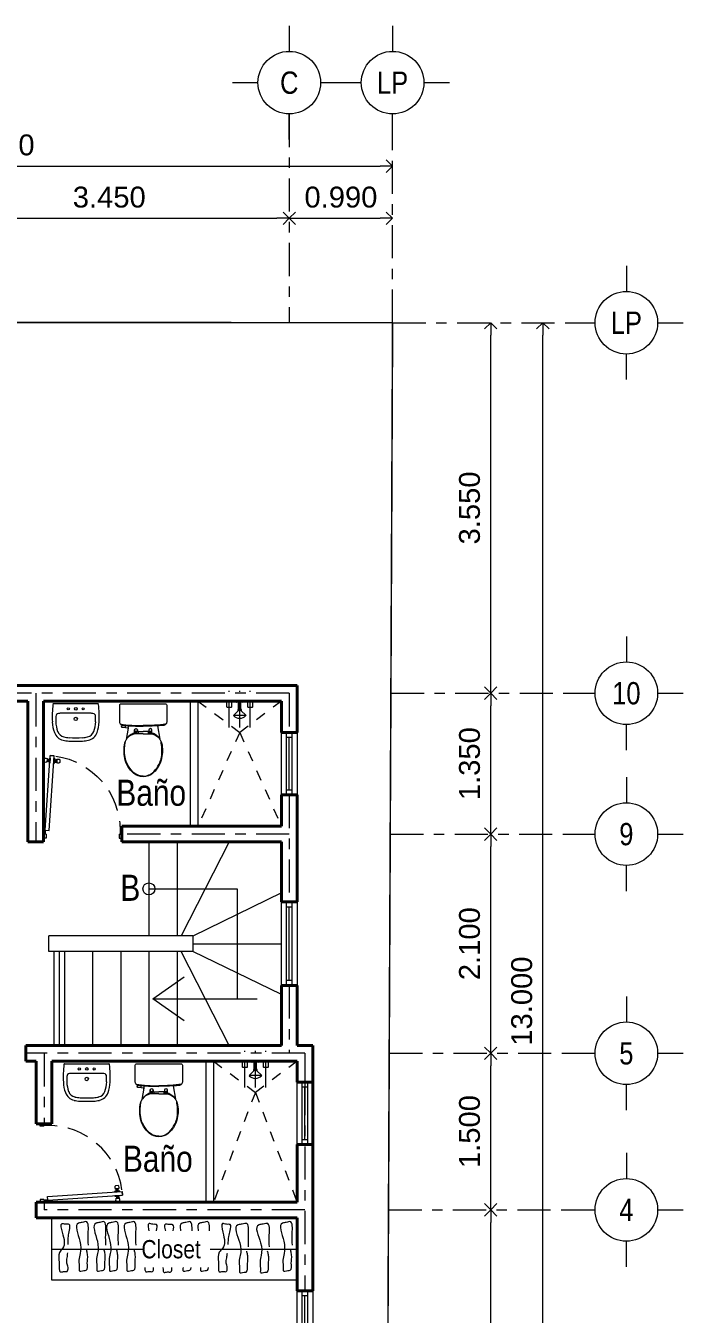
# Model space of a CAD drawing. Header units: millimetres. Extents: x 5 to 43.9, y 4.7 to 24.1.
# Drawn here: x 25.86 to 32.16, y 11.75 to 24.1 of the extents above; entities that cross this region are included whole.
import ezdxf
from ezdxf.enums import TextEntityAlignment as Align

# ---------------------------------------------------------------- set-up
doc = ezdxf.new("R2010")
doc.units = ezdxf.units.MM
for name, pattern in [('ACAD_ISO03W100', [30, 12, -18]), ('ACAD_ISO04W100', [30, 24, -3, 0, -3]), ('ACAD_ISO06W100', [36, 24, -3, 0, -3, 0, -3, 0, -3]), ('CENTER', [50.8, 31.75, -6.35, 6.35, -6.35]), ('CRISTAL', [0.6, 0.2, -0.05, 0, -0.05, 0.2, -0.05, 0, -0.05]), ('Plantas Arquitectónicas-Balcones-050614_xref$0$DASHED2', [0.375, 0.25, -0.125])]:
    doc.linetypes.add(name, pattern=pattern)
for name, color, linetype, lineweight in [('A-CAMBIO NIVEL', 12, 'Continuous', 15), ('A-COTAS', 55, 'Continuous', 9), ('A-ESCALERA', 112, 'Continuous', 18), ('A-LINEA EJE', 8, 'CENTER', 5), ('A-MOBILIARIO', 45, 'Continuous', 5), ('A-MOBILIARIO FIJO', 23, 'Continuous', 5), ('A-MUROS', 51, 'Continuous', 40), ('A-POLIGONO', 12, 'ACAD_ISO06W100', 50), ('A-PUERTASVENTANAS', 140, 'Continuous', 9), ('A-SIMB EJES', 1, 'ACAD_ISO04W100', 13), ('A-TEXTOS AREAS', 23, 'Continuous', 5)]:
    doc.layers.add(name, color=color, linetype=linetype, lineweight=lineweight)
doc.styles.add('AGORA-BOLD', font='ARIALN.TTF', dxfattribs={"height": 0.15})
doc.styles.add('ARIAL', font='ARIALN.TTF')
doc.styles.get("Standard").update_dxf_attribs({"font": 'arial.ttf'})
doc.dimstyles.new('UNO-SETENTAYCINCO', dxfattribs={"dimtxt": 0.2, "dimasz": 0.12, "dimexe": 0, "dimexo": 0, "dimgap": 0.1, "dimtad": 1, "dimzin": 0, "dimdsep": 46, "dimtxsty": 'Standard', "dimblk": 'OPEN90', "dimcen": 0.05, "dimclrd": 256, "dimclre": 252, "dimclrt": 256, "dimaunit": 1, "dimadec": 4, "dimazin": 0, "dimtfac": 1, "dimtix": 1, "dimtofl": 0, "dimtmove": 2, "dimatfit": 3, "dimldrblk": 'DOT', "dimfxl": 0, "dimtolj": 1, "dimtzin": 0, "dimlwd": -1, "dimlwe": -1, "dimarcsym": 0})

# ---------------------------------------------------------------- blocks, each defined once
blk = doc.blocks.new('_Open90')
at = {"color": 0, "linetype": 'ByBlock', "lineweight": -2}
for p, q in [((-0.5, 0.5), (0, 0)), ((0, 0), (-1, 0)), ((0, 0), (-0.5, -0.5))]:
    blk.add_line(p, q, dxfattribs=at)
blk = doc.blocks.new('*D118')
at = {"layer": 'A-COTAS', "color": 252, "linetype": 'CRISTAL', "ltscale": 0.01, "transparency": 16777216}
blk.add_line((24.935, 22.83), (24.935, 22.253), dxfattribs=at)
at = {"layer": 'A-COTAS', "ltscale": 0.01, "transparency": 16777216}
blk.add_line((25.055, 22.253), (28.265, 22.253), dxfattribs=at)
at = {"layer": 'Defpoints', "color": 0, "ltscale": 0.01, "transparency": 16777216}
for p in [(24.935, 22.83), (28.385, 22.253), (28.385, 22.253)]:
    blk.add_point(p, dxfattribs=at)
at = {"layer": 'A-COTAS', "ltscale": 0.01, "transparency": 16777216, "xscale": 0.12, "yscale": 0.12, "zscale": 0.12, "rotation": 180}
blk.add_blockref('_Open90', (24.935, 22.253), dxfattribs=at)
at = {"layer": 'A-COTAS', "ltscale": 0.01, "transparency": 16777216, "xscale": 0.12, "yscale": 0.12, "zscale": 0.12}
blk.add_blockref('_Open90', (28.385, 22.253), dxfattribs=at)
at = {"layer": 'A-COTAS', "ltscale": 0.01, "transparency": 16777216, "insert": (26.66, 22.455), "char_height": 0.2, "attachment_point": 5}
blk.add_mtext('\\A1;3.450', dxfattribs=at)
blk = doc.blocks.new('_Dot')
at = {"color": 0, "linetype": 'ByBlock', "lineweight": -2}
blk.add_line((-0.5, 0), (-1, 0), dxfattribs=at)
at = {"color": 0, "linetype": 'ByBlock', "const_width": 0.5}
blk.add_lwpolyline([(-0.25, 0, 1), (0.25, 0, 1)], format="xyb", close=True, dxfattribs=at)
blk = doc.blocks.new('*D119')
at = {"layer": 'A-COTAS', "ltscale": 0.01, "transparency": 16777216}
blk.add_line((28.505, 22.253), (29.255, 22.253), dxfattribs=at)
at = {"layer": 'Defpoints', "color": 0, "ltscale": 0.01, "transparency": 16777216}
for p in [(28.385, 22.253), (29.375, 22.253), (29.375, 22.253)]:
    blk.add_point(p, dxfattribs=at)
at = {"layer": 'A-COTAS', "ltscale": 0.01, "transparency": 16777216, "xscale": 0.12, "yscale": 0.12, "zscale": 0.12, "rotation": 180}
blk.add_blockref('_Open90', (28.385, 22.253), dxfattribs=at)
at = {"layer": 'A-COTAS', "ltscale": 0.01, "transparency": 16777216, "xscale": 0.12, "yscale": 0.12, "zscale": 0.12}
blk.add_blockref('_Open90', (29.375, 22.253), dxfattribs=at)
at = {"layer": 'A-COTAS', "ltscale": 0.01, "transparency": 16777216, "insert": (28.88, 22.455), "char_height": 0.2, "attachment_point": 5}
blk.add_mtext('\\A1;0.990', dxfattribs=at)
blk = doc.blocks.new('*D87')
at = {"layer": 'A-COTAS', "ltscale": 0.01, "transparency": 16777216}
blk.add_line((21.935, 22.753), (29.255, 22.753), dxfattribs=at)
at = {"layer": 'Defpoints', "color": 0, "ltscale": 0.01, "transparency": 16777216}
for p in [(21.815, 22.753), (29.375, 22.753), (29.375, 22.753)]:
    blk.add_point(p, dxfattribs=at)
at = {"layer": 'A-COTAS', "ltscale": 0.01, "transparency": 16777216, "xscale": 0.12, "yscale": 0.12, "zscale": 0.12, "rotation": 180}
blk.add_blockref('_Open90', (21.815, 22.753), dxfattribs=at)
at = {"layer": 'A-COTAS', "ltscale": 0.01, "transparency": 16777216, "xscale": 0.12, "yscale": 0.12, "zscale": 0.12}
blk.add_blockref('_Open90', (29.375, 22.753), dxfattribs=at)
at = {"layer": 'A-COTAS', "ltscale": 0.01, "transparency": 16777216, "insert": (25.595, 22.955), "char_height": 0.2, "attachment_point": 5}
blk.add_mtext('\\A1;7.560', dxfattribs=at)
blk = doc.blocks.new('*D91')
at = {"layer": 'A-COTAS', "ltscale": 0.01, "transparency": 16777216}
blk.add_line((30.315, 8.448), (30.315, 12.633), dxfattribs=at)
at = {"layer": 'Defpoints', "color": 0, "ltscale": 0.01, "transparency": 16777216}
for p in [(30.315, 12.753), (30.315, 12.753), (30.315, 8.328)]:
    blk.add_point(p, dxfattribs=at)
at = {"layer": 'A-COTAS', "ltscale": 0.01, "transparency": 16777216, "xscale": 0.12, "yscale": 0.12, "zscale": 0.12}
for p, rotation in [((30.315, 12.753), 90), ((30.315, 8.328), 270)]:
    blk.add_blockref('_Open90', p, dxfattribs=dict(at, rotation=rotation))
at = {"layer": 'A-COTAS', "ltscale": 0.01, "transparency": 16777216, "insert": (30.113, 10.54), "char_height": 0.2, "attachment_point": 5, "rotation": 90}
blk.add_mtext('\\A1;4.425', dxfattribs=at)
blk = doc.blocks.new('*D92')
at = {"layer": 'A-COTAS', "ltscale": 0.01, "transparency": 16777216}
blk.add_line((30.315, 12.873), (30.315, 14.133), dxfattribs=at)
at = {"layer": 'Defpoints', "color": 0, "ltscale": 0.01, "transparency": 16777216}
for p in [(30.315, 14.253), (30.315, 14.253), (30.315, 12.753)]:
    blk.add_point(p, dxfattribs=at)
at = {"layer": 'A-COTAS', "ltscale": 0.01, "transparency": 16777216, "xscale": 0.12, "yscale": 0.12, "zscale": 0.12}
for p, rotation in [((30.315, 14.253), 90), ((30.315, 12.753), 270)]:
    blk.add_blockref('_Open90', p, dxfattribs=dict(at, rotation=rotation))
at = {"layer": 'A-COTAS', "ltscale": 0.01, "transparency": 16777216, "insert": (30.113, 13.503), "char_height": 0.2, "attachment_point": 5, "rotation": 90}
blk.add_mtext('\\A1;1.500', dxfattribs=at)
blk = doc.blocks.new('*D93')
at = {"layer": 'A-COTAS', "ltscale": 0.01, "transparency": 16777216}
blk.add_line((30.315, 14.373), (30.315, 16.233), dxfattribs=at)
at = {"layer": 'Defpoints', "color": 0, "ltscale": 0.01, "transparency": 16777216}
for p in [(30.315, 16.353), (30.315, 16.353), (30.315, 14.253)]:
    blk.add_point(p, dxfattribs=at)
at = {"layer": 'A-COTAS', "ltscale": 0.01, "transparency": 16777216, "xscale": 0.12, "yscale": 0.12, "zscale": 0.12}
for p, rotation in [((30.315, 16.353), 90), ((30.315, 14.253), 270)]:
    blk.add_blockref('_Open90', p, dxfattribs=dict(at, rotation=rotation))
at = {"layer": 'A-COTAS', "ltscale": 0.01, "transparency": 16777216, "insert": (30.113, 15.303), "char_height": 0.2, "attachment_point": 5, "rotation": 90}
blk.add_mtext('\\A1;2.100', dxfattribs=at)
blk = doc.blocks.new('*D94')
at = {"layer": 'A-COTAS', "ltscale": 0.01, "transparency": 16777216}
blk.add_line((30.315, 17.823), (30.315, 21.133), dxfattribs=at)
at = {"layer": 'Defpoints', "color": 0, "ltscale": 0.01, "transparency": 16777216}
for p in [(30.315, 21.253), (30.315, 21.253), (30.315, 17.703)]:
    blk.add_point(p, dxfattribs=at)
at = {"layer": 'A-COTAS', "ltscale": 0.01, "transparency": 16777216, "xscale": 0.12, "yscale": 0.12, "zscale": 0.12}
for p, rotation in [((30.315, 21.253), 90), ((30.315, 17.703), 270)]:
    blk.add_blockref('_Open90', p, dxfattribs=dict(at, rotation=rotation))
at = {"layer": 'A-COTAS', "ltscale": 0.01, "transparency": 16777216, "insert": (30.113, 19.478), "char_height": 0.2, "attachment_point": 5, "rotation": 90}
blk.add_mtext('\\A1;3.550', dxfattribs=at)
blk = doc.blocks.new('*D95')
at = {"layer": 'A-COTAS', "ltscale": 0.01, "transparency": 16777216}
blk.add_line((30.815, 8.373), (30.815, 21.133), dxfattribs=at)
at = {"layer": 'Defpoints', "color": 0, "ltscale": 0.01, "transparency": 16777216}
for p in [(30.815, 21.253), (30.815, 21.253), (30.815, 8.253)]:
    blk.add_point(p, dxfattribs=at)
at = {"layer": 'A-COTAS', "ltscale": 0.01, "transparency": 16777216, "xscale": 0.12, "yscale": 0.12, "zscale": 0.12}
for p, rotation in [((30.815, 21.253), 90), ((30.815, 8.253), 270)]:
    blk.add_blockref('_Open90', p, dxfattribs=dict(at, rotation=rotation))
at = {"layer": 'A-COTAS', "ltscale": 0.01, "transparency": 16777216, "insert": (30.613, 14.753), "char_height": 0.2, "attachment_point": 5, "rotation": 90}
blk.add_mtext('\\A1;13.000', dxfattribs=at)
blk = doc.blocks.new('INODORO')
at = {"layer": 'A-MOBILIARIO FIJO'}
for p, q in [((950.032, -113.007), (950.032, -113.014)), ((950.032, -113.191), (950.032, -113.184))]:
    blk.add_line(p, q, dxfattribs=at)
for points in [[(950.11, -113.317, 0.076904), (950.117, -113.332, 0.255172), (950.145, -113.347), (950.325, -113.347, 0.414214), (950.339, -113.333), (950.339, -113.099), (950.339, -112.866, 0.414214), (950.325, -112.851), (950.145, -112.851, 0.255172), (950.117, -112.866, 0.076904), (950.11, -112.882, 0.003867), (950.106, -112.947), (949.965, -112.924, 0.013009), (949.958, -112.92, 0.017699), (949.944, -112.913, 0.096791), (949.864, -112.896, 0.037961), (949.782, -112.901, 0.072716), (949.705, -112.923, 0.111082), (949.606, -112.997, 0.177178), (949.569, -113.099, 0.177178), (949.606, -113.2, 0.111082), (949.705, -113.274, 0.072716), (949.782, -113.296, 0.037961), (949.864, -113.301, 0.096791), (949.944, -113.284, 0.017699), (949.958, -113.278, 0.008257), (949.962, -113.275), (950.082, -113.255), (950.089, -113.322, 0.326007), (950.091, -113.325), (950.099, -113.329), (950.104, -113.329, 0.407857), (950.106, -113.327), (950.106, -113.32), (950.11, -113.316)], [(950.125, -112.858, 0.04599), (950.108, -113.099, 0.978901)], [(949.575, -113.099, -0.198517), (949.622, -112.988, -0.075018), (949.701, -112.931, -0.064965), (949.756, -112.911, -0.0463), (949.839, -112.901, -0.050562), (949.906, -112.906, 0.017652), (949.94, -112.911, 7.639332)], [(950.032, -113.007, 0.106241), (950.009, -112.961, 0.089837), (949.965, -112.924, 0.089837)], [(950.021, -113.099), (950.021, -113.013, 0.19884), (949.971, -112.928)], [(950.032, -113.007), (950.06, -113.007, -1), (950.06, -113.039), (950.044, -113.039), (950.044, -113.099)], [(950.106, -112.947, 0.011999), (950.101, -113.099)], [(949.575, -113.099, 0.198517), (949.622, -113.209, 0.075018), (949.701, -113.266, 0.064965), (949.756, -113.286, 0.0463), (949.839, -113.296, 0.050562), (949.906, -113.291, -0.014956), (949.94, -113.286, -7.639332)], [(950.021, -113.099), (950.021, -113.184, -0.19884), (949.971, -113.27)], [(950.032, -113.191), (950.06, -113.191, 1), (950.06, -113.158), (950.044, -113.158), (950.044, -113.099)], [(950.11, -113.317, -0.015805), (950.101, -113.099)], [(950.125, -113.341, -0.04599), (950.108, -113.099, -0.978901)], [(949.962, -113.275, 0.094628), (950.009, -113.236, 0.106241), (950.032, -113.191)], [(950.083, -113.263), (950.083, -113.261, -0.3366), (950.094, -113.253), (950.106, -113.253)]]:
    blk.add_lwpolyline(points, format="xyb", dxfattribs=at)
for points in [[(950.044, -113.014), (950.06, -113.009), (950.06, -113.007)], [(950.021, -113.014), (950.044, -113.014), (950.044, -113.039)], [(950.021, -113.031), (950.044, -113.031)], [(950.044, -113.046), (950.021, -113.046)], [(950.044, -113.031), (950.06, -113.037), (950.06, -113.039)], [(950.044, -113.151), (950.021, -113.151)], [(950.021, -113.184), (950.044, -113.184), (950.044, -113.158)], [(950.021, -113.166), (950.044, -113.166)], [(950.044, -113.166), (950.06, -113.16), (950.06, -113.158)], [(950.044, -113.184), (950.06, -113.188), (950.06, -113.191)], [(950.108, -113.289), (950.086, -113.289)]]:
    blk.add_lwpolyline(points, dxfattribs=at)
for centre in [(950.039, -113.023), (950.039, -113.175)]:
    blk.add_circle(centre, 0.00789, dxfattribs=at)
blk = doc.blocks.new('LAVABO PEDESTAL')
at = {"layer": 'A-MOBILIARIO FIJO'}
for p, q in [((1419.779, 1228.221), (1420.372, 1228.221)), ((1420.282, 1228.091), (1419.869, 1228.091))]:
    blk.add_line(p, q, dxfattribs=at)
for centre, radius in [((1419.976, 1228.151), 0.015), ((1420.076, 1228.151), 0.0175), ((1420.176, 1228.151), 0.015), ((1420.076, 1228.016), 0.023)]:
    blk.add_circle(centre, radius, dxfattribs=at)
for centre, radius, start, end in [((1421.26, 1228.045), 1.5, 173.6262, 182.693), ((1419.779, 1228.211), 0.01, 90, 173.6262), ((1419.849, 1228.05), 0.04, 95.5937, 179.6995), ((1419.869, 1227.841), 0.25, 90, 95.5937), ((1420.282, 1227.841), 0.25, 84.4063, 90), ((1420.303, 1228.05), 0.04, 0.3005, 84.4063), ((1420.372, 1228.211), 0.01, 6.3738, 90), ((1418.891, 1228.045), 1.5, 357.307, 6.3738), ((1420.261, 1227.998), 0.5, 182.693, 199.3406), ((1421.262, 1228), 1.454, 178.0234, 180.898), ((1420.261, 1227.998), 0.454, 182.693, 199.3406), ((1419.89, 1227.998), 0.454, 340.6594, 357.307), ((1418.889, 1228), 1.454, 359.102, 1.9766), ((1419.89, 1227.998), 0.5, 340.6594, 357.307), ((1419.941, 1227.886), 0.16, 199.3406, 257.4429), ((1419.941, 1227.886), 0.114, 199.3406, 257.4429), ((1420.014, 1228.217), 0.5, 257.4429, 266.4982), ((1420.014, 1228.217), 0.454, 257.4429, 266.4982), ((1420.076, 1229.216), 1.5, 266.4982, 273.5018), ((1420.076, 1229.216), 1.454, 266.4982, 273.5018), ((1420.137, 1228.217), 0.454, 273.5018, 282.5571), ((1420.137, 1228.217), 0.5, 273.5018, 282.5571), ((1420.211, 1227.886), 0.114, 282.5571, 340.6594), ((1420.211, 1227.886), 0.16, 282.5571, 340.6594)]:
    blk.add_arc(centre, radius, start, end, dxfattribs=at)
blk = doc.blocks.new('Plantas Arquitectónicas-Balcones-050614_xref$0$puerta 0.90')
at = {"layer": 'A-PUERTASVENTANAS'}
for p, q in [((972.919, -108.12), (972.874, -108.123)), ((972.874, -108.123), (972.919, -108.12)), ((972.932, -108.981), (972.874, -108.123)), ((972.976, -108.978), (972.919, -108.12)), ((972.807, -108.17), (972.809, -108.201)), ((972.843, -108.165), (972.845, -108.202)), ((972.848, -108.17), (972.849, -108.196)), ((972.855, -108.171), (972.849, -108.172)), ((972.849, -108.172), (972.85, -108.194)), ((972.856, -108.194), (972.85, -108.194)), ((972.855, -108.17), (972.856, -108.194)), ((972.866, -108.17), (972.855, -108.17)), ((972.868, -108.194), (972.856, -108.194)), ((972.868, -108.168), (972.866, -108.17)), ((972.866, -108.17), (972.868, -108.194)), ((972.871, -108.151), (972.868, -108.168)), ((972.868, -108.168), (972.87, -108.195)), ((972.87, -108.195), (972.868, -108.194)), ((972.875, -108.211), (972.87, -108.195)), ((972.876, -108.151), (972.871, -108.151)), ((972.871, -108.151), (972.875, -108.211)), ((972.88, -108.211), (972.875, -108.211)), ((972.876, -108.151), (972.88, -108.211)), ((972.92, -108.148), (972.925, -108.148)), ((972.92, -108.148), (972.925, -108.208)), ((972.925, -108.148), (972.93, -108.163)), ((972.925, -108.148), (972.929, -108.207)), ((972.925, -108.208), (972.929, -108.207)), ((972.929, -108.207), (972.932, -108.191)), ((972.93, -108.163), (972.932, -108.191)), ((972.93, -108.163), (972.932, -108.165)), ((972.932, -108.165), (972.944, -108.164)), ((972.932, -108.165), (972.934, -108.189)), ((972.932, -108.191), (972.934, -108.189)), ((972.934, -108.189), (972.945, -108.188)), ((972.944, -108.164), (972.945, -108.188)), ((972.944, -108.165), (972.95, -108.165)), ((972.945, -108.188), (972.951, -108.187)), ((972.95, -108.165), (972.951, -108.187)), ((972.951, -108.163), (972.952, -108.189)), ((972.955, -108.157), (972.957, -108.194)), ((972.991, -108.158), (972.993, -108.189)), ((972.096, -109.068), (972.096, -108.978)), ((972.096, -108.978), (972.116, -108.978)), ((972.116, -108.978), (972.116, -109.023)), ((972.126, -109.023), (972.116, -109.023)), ((972.126, -109.023), (972.126, -109.068)), ((972.976, -108.978), (972.932, -108.981)), ((972.966, -109.023), (972.966, -109.068)), ((972.966, -109.023), (972.976, -109.023)), ((972.976, -108.978), (972.976, -109.023)), ((972.996, -108.978), (972.976, -108.978)), ((972.996, -109.068), (972.996, -108.978)), ((972.126, -109.068), (972.096, -109.068)), ((972.966, -109.068), (972.996, -109.068))]:
    blk.add_line(p, q, dxfattribs=at)
at = {"layer": 'A-PUERTASVENTANAS', "linetype": 'Plantas Arquitectónicas-Balcones-050614_xref$0$DASHED2'}
blk.add_arc((972.976, -108.978), 0.86, 97.9994, 180, dxfattribs=at)
at = {"layer": 'A-PUERTASVENTANAS'}
for centre, start, end in [((972.827, -108.184), 30.4188, 145.3971), ((972.827, -108.184), 222.3302, 337.3085), ((972.973, -108.174), 42.3302, 157.3085), ((972.973, -108.174), 210.4188, 325.3971)]:
    blk.add_arc(centre, 0.0249, start, end, dxfattribs=at)
blk = doc.blocks.new('regadera c')
at = {"layer": 'A-MOBILIARIO FIJO', "linetype": 'ACAD_ISO04W100', "ltscale": 0.01}
for p, q in [((1298.372, 1252.049), (1298.021, 1252.049)), ((1298.373, 1251.948), (1298.021, 1251.948)), ((1298.372, 1251.848), (1298.021, 1251.848))]:
    blk.add_line(p, q, dxfattribs=at)
at = {"layer": 'A-MOBILIARIO FIJO'}
for p, q in [((1298.128, 1252.066), (1298.12, 1252.066)), ((1298.128, 1252.032), (1298.12, 1252.032)), ((1298.12, 1251.865), (1298.12, 1252.032)), ((1298.12, 1251.989), (1298.12, 1251.907)), ((1298.13, 1251.979), (1298.13, 1251.917)), ((1298.2, 1251.959), (1298.13, 1251.959)), ((1298.2, 1251.938), (1298.13, 1251.938)), ((1298.21, 1251.964), (1298.2, 1251.964)), ((1298.2, 1251.964), (1298.2, 1251.933)), ((1298.21, 1251.933), (1298.2, 1251.933)), ((1298.259, 1252.009), (1298.21, 1251.959)), ((1298.21, 1251.964), (1298.21, 1251.933)), ((1298.259, 1251.888), (1298.21, 1251.937)), ((1298.259, 1252.009), (1298.259, 1251.888)), ((1298.128, 1251.865), (1298.12, 1251.865)), ((1298.128, 1251.831), (1298.12, 1251.831))]:
    blk.add_line(p, q, dxfattribs=at)
for points in [[(1298.178, 1252.029), (1298.178, 1252.069, 0.414214), (1298.173, 1252.074), (1298.128, 1252.074), (1298.128, 1252.024), (1298.173, 1252.024, 0.414214)], [(1298.178, 1251.828), (1298.178, 1251.868, 0.414214), (1298.173, 1251.873), (1298.128, 1251.873), (1298.128, 1251.823), (1298.173, 1251.823, 0.414214)]]:
    blk.add_lwpolyline(points, format="xyb", close=True, dxfattribs=at)
for centre, radius, start, end in [((1298.12, 1251.979), 0.01, 360, 90), ((1298.12, 1251.917), 0.01, 270, 360), ((1298.2, 1251.948), 0.0849, 360, 45.4467), ((1298.2, 1251.948), 0.0849, 314.5533, 0)]:
    blk.add_arc(centre, radius, start, end, dxfattribs=at)
blk = doc.blocks.new('*D127')
at = {"layer": 'A-COTAS', "ltscale": 0.01, "transparency": 16777216}
blk.add_line((30.315, 16.473), (30.315, 17.583), dxfattribs=at)
at = {"layer": 'Defpoints', "color": 0, "ltscale": 0.01, "transparency": 16777216}
for p in [(30.315, 17.703), (30.315, 17.703), (30.315, 16.353)]:
    blk.add_point(p, dxfattribs=at)
at = {"layer": 'A-COTAS', "ltscale": 0.01, "transparency": 16777216, "xscale": 0.12, "yscale": 0.12, "zscale": 0.12}
for p, rotation in [((30.315, 17.703), 90), ((30.315, 16.353), 270)]:
    blk.add_blockref('_Open90', p, dxfattribs=dict(at, rotation=rotation))
at = {"layer": 'A-COTAS', "ltscale": 0.01, "transparency": 16777216, "insert": (30.113, 17.028), "char_height": 0.2, "attachment_point": 5, "rotation": 90}
blk.add_mtext('\\A1;1.350', dxfattribs=at)
blk = doc.blocks.new('SIMB EJE')
for p, q in [((0, 1.308), (0, 1.014)), ((-0.654, 0.654), (-0.36, 0.654)), ((0.36, 0.654), (0.654, 0.654)), ((0, 0), (0, 0.294))]:
    blk.add_line(p, q)
blk.add_lwpolyline([(0.36, 0.654, 1), (-0.36, 0.654, 1)], format="xyb", close=True)
at = {"linetype": 'ByBlock', "style": 'AGORA-BOLD'}
blk.add_attdef('EJE', text='', height=0.256, dxfattribs=at).set_placement((0.018, 0.56), align=Align.MIDDLE_CENTER)

msp = doc.modelspace()

# ---------------------------------------------------------------- linework, layer by layer
at = {"layer": 'A-CAMBIO NIVEL'}
msp.add_line((26.23, 15.2278), (26.23, 14.3278), dxfattribs=at)
at = {"layer": 'A-ESCALERA'}
for p, q in [((27.04, 16.2778), (27.04, 15.3778)), ((27.31, 16.2778), (27.31, 15.3778)), ((27.81, 16.2778), (27.3485, 15.3778)), ((28.31, 15.7903), (27.46, 15.376)), ((27.46, 15.3778), (26.08, 15.3778)), ((26.08, 15.2278), (26.08, 15.3778)), ((27.46, 15.3778), (27.46, 15.2278)), ((27.46, 15.2278), (26.08, 15.2278)), ((26.5, 15.2278), (26.5, 14.3278)), ((26.77, 15.2278), (26.77, 14.3278)), ((27.04, 15.2278), (27.04, 14.3278)), ((27.31, 15.2278), (27.31, 14.3278)), ((27.81, 14.3278), (27.3485, 15.2278)), ((27.46, 15.3028), (28.31, 15.3028)), ((28.31, 14.8153), (27.46, 15.2297))]:
    msp.add_line(p, q, dxfattribs=at)
at = {"layer": 'A-LINEA EJE', "ltscale": 0.01}
for p, q in [((28.385, 23.2528), (28.385, 21.2536)), ((29.375, 21.2528), (29.375, 23.2528)), ((29.375, 21.2528), (31.315, 21.2528)), ((28.385, 17.7028), (24.935, 17.7028)), ((25.955, 17.7028), (25.955, 16.2778)), ((28.385, 17.7028), (28.385, 17.3278)), ((29.3586, 17.7028), (31.315, 17.7028)), ((28.385, 16.7278), (28.385, 15.7028)), ((28.385, 16.3528), (26.78, 16.3528)), ((29.3524, 16.3528), (31.315, 16.3528)), ((28.385, 14.9028), (28.385, 14.2528)), ((28.535, 14.2528), (25.86, 14.2528)), ((26.035, 14.2528), (26.035, 13.5778)), ((28.535, 14.2528), (28.535, 13.9778)), ((29.3427, 14.2528), (31.315, 14.2528)), ((28.535, 13.9778), (28.535, 11.9778)), ((26.035, 12.8278), (26.035, 12.7528)), ((28.535, 12.7528), (26.035, 12.7528)), ((29.3363, 12.7528), (31.315, 12.7528))]:
    msp.add_line(p, q, dxfattribs=at)
at = {"layer": 'A-MOBILIARIO'}
msp.add_line((26.11, 12.3778), (28.46, 12.3778), dxfattribs=at)
at = {"layer": 'A-MOBILIARIO', "ltscale": 0.5}
msp.add_lwpolyline([(26.11, 12.0778), (26.11, 12.6778), (28.46, 12.6778), (28.46, 12.0778)], close=True, dxfattribs=at)
at = {"layer": 'A-MOBILIARIO'}
for points, knots in [([(26.2657, 12.4217), (26.2657, 12.4485), (26.2657, 12.4955), (26.278, 12.5504), (26.2916, 12.6241), (26.2402, 12.6099), (26.1811, 12.6354), (26.2227, 12.4946), (26.2453, 12.4087), (26.1659, 12.3356), (26.1821, 12.2566), (26.1781, 12.2027), (26.187, 12.1474), (26.2234, 12.1683), (26.2631, 12.1521), (26.2695, 12.2062), (26.2475, 12.2435), (26.2575, 12.293), (26.2605, 12.3249), (26.2619, 12.3398)], [0, 0, 0, 0, 0.0776997, 0.13642419, 0.19293777, 0.22841408, 0.26537712, 0.34762383, 0.50275221, 0.55076245, 0.64452291, 0.70976776, 0.73949506, 0.77151883, 0.8043724, 0.84324571, 0.88772464, 0.93929656, 0.98491548, 0.98491548, 0.98491548, 0.98491548]), ([(26.4598, 12.4144), (26.4583, 12.4483), (26.4559, 12.506), (26.4617, 12.5729), (26.4559, 12.6525), (26.4032, 12.6298), (26.3128, 12.6292), (26.3895, 12.4574), (26.3879, 12.3535), (26.3624, 12.2622), (26.3764, 12.2125), (26.3698, 12.158), (26.41, 12.1742), (26.4576, 12.1686), (26.4453, 12.2435), (26.4562, 12.2925), (26.4513, 12.3373), (26.4448, 12.3624), (26.442, 12.3735)], [0, 0, 0, 0, 0.0990452, 0.1683911, 0.2260605, 0.2699977, 0.3048306, 0.4790453, 0.5985273, 0.660819, 0.7494167, 0.7613007, 0.8048336, 0.82669, 0.8989702, 0.9506159, 0.9943665, 1.0289523, 1.0289523, 1.0289523, 1.0289523]), ([(26.6279, 12.4144), (26.6264, 12.4483), (26.624, 12.506), (26.6298, 12.5729), (26.6241, 12.6525), (26.5713, 12.6298), (26.481, 12.6292), (26.5576, 12.4574), (26.556, 12.3535), (26.5306, 12.2622), (26.5445, 12.2125), (26.5379, 12.158), (26.5781, 12.1742), (26.6257, 12.1686), (26.6135, 12.2435), (26.6243, 12.2925), (26.6195, 12.3373), (26.6129, 12.3624), (26.6101, 12.3735)], [0, 0, 0, 0, 0.0990452, 0.1683911, 0.2260605, 0.2699977, 0.3048306, 0.4790453, 0.5985273, 0.660819, 0.7494167, 0.7613007, 0.8048336, 0.82669, 0.8989702, 0.9506159, 0.9943665, 1.0289523, 1.0289523, 1.0289523, 1.0289523]), ([(26.7485, 12.4144), (26.747, 12.4483), (26.7446, 12.506), (26.7504, 12.5729), (26.7447, 12.6525), (26.6919, 12.6298), (26.6016, 12.6292), (26.6782, 12.4574), (26.6766, 12.3535), (26.6512, 12.2622), (26.6651, 12.2125), (26.6585, 12.158), (26.6987, 12.1742), (26.7463, 12.1686), (26.7341, 12.2435), (26.7449, 12.2925), (26.7401, 12.3373), (26.7336, 12.3624), (26.7307, 12.3735)], [0, 0, 0, 0, 0.0990452, 0.1683911, 0.2260605, 0.2699977, 0.3048306, 0.4790453, 0.5985273, 0.660819, 0.7494167, 0.7613007, 0.8048336, 0.82669, 0.8989702, 0.9506159, 0.9943665, 1.0289523, 1.0289523, 1.0289523, 1.0289523]), ([(26.9166, 12.4144), (26.9152, 12.4483), (26.9127, 12.506), (26.9186, 12.5729), (26.9128, 12.6525), (26.86, 12.6298), (26.7697, 12.6292), (26.8464, 12.4574), (26.8448, 12.3535), (26.8193, 12.2622), (26.8332, 12.2125), (26.8267, 12.158), (26.8669, 12.1742), (26.9145, 12.1686), (26.9022, 12.2435), (26.913, 12.2925), (26.9082, 12.3373), (26.9017, 12.3624), (26.8988, 12.3735)], [0, 0, 0, 0, 0.0990452, 0.1683911, 0.2260605, 0.2699977, 0.3048306, 0.4790453, 0.5985273, 0.660819, 0.7494167, 0.7613007, 0.8048336, 0.82669, 0.8989702, 0.9506159, 0.9943665, 1.0289523, 1.0289523, 1.0289523, 1.0289523]), ([(27.0948, 12.4204), (27.0958, 12.4471), (27.0977, 12.4941), (27.1122, 12.5485), (27.1289, 12.6216), (27.0769, 12.6094), (27.0189, 12.6373), (27.0547, 12.495), (27.0739, 12.4082), (26.9916, 12.3384), (27.0045, 12.2588), (26.9983, 12.2051), (27.005, 12.1495), (27.0422, 12.1689), (27.0813, 12.1511), (27.0898, 12.2048), (27.0693, 12.243), (27.0814, 12.2921), (27.0857, 12.3238), (27.0877, 12.3387)], [0, 0, 0, 0, 0.0776997, 0.13642419, 0.19293777, 0.22841408, 0.26537712, 0.34762383, 0.50275221, 0.55076245, 0.64452291, 0.70976776, 0.73949506, 0.77151883, 0.8043724, 0.84324571, 0.88772464, 0.93929656, 0.98491548, 0.98491548, 0.98491548, 0.98491548]), ([(27.2595, 12.418), (27.2595, 12.4448), (27.2594, 12.4918), (27.2718, 12.5467), (27.2854, 12.6204), (27.234, 12.6062), (27.1749, 12.6317), (27.2164, 12.4909), (27.2391, 12.405), (27.1597, 12.3319), (27.1759, 12.2529), (27.1718, 12.199), (27.1807, 12.1437), (27.2171, 12.1646), (27.2569, 12.1484), (27.2633, 12.2025), (27.2412, 12.2398), (27.2513, 12.2893), (27.2543, 12.3212), (27.2557, 12.3361)], [0, 0, 0, 0, 0.0776997, 0.13642419, 0.19293777, 0.22841408, 0.26537712, 0.34762383, 0.50275221, 0.55076245, 0.64452291, 0.70976776, 0.73949506, 0.77151883, 0.8043724, 0.84324571, 0.88772464, 0.93929656, 0.98491548, 0.98491548, 0.98491548, 0.98491548]), ([(27.4535, 12.4144), (27.4521, 12.4483), (27.4496, 12.506), (27.4555, 12.5729), (27.4497, 12.6525), (27.397, 12.6298), (27.3066, 12.6292), (27.3833, 12.4574), (27.3817, 12.3535), (27.3562, 12.2622), (27.3701, 12.2125), (27.3636, 12.158), (27.4038, 12.1742), (27.4514, 12.1686), (27.4391, 12.2435), (27.4499, 12.2925), (27.4451, 12.3373), (27.4386, 12.3624), (27.4357, 12.3735)], [0, 0, 0, 0, 0.0990452, 0.1683911, 0.2260605, 0.2699977, 0.3048306, 0.4790453, 0.5985273, 0.660819, 0.7494167, 0.7613007, 0.8048336, 0.82669, 0.8989702, 0.9506159, 0.9943665, 1.0289523, 1.0289523, 1.0289523, 1.0289523]), ([(27.6216, 12.4144), (27.6202, 12.4483), (27.6177, 12.506), (27.6236, 12.5729), (27.6178, 12.6525), (27.5651, 12.6298), (27.4747, 12.6292), (27.5514, 12.4574), (27.5498, 12.3535), (27.5243, 12.2622), (27.5383, 12.2125), (27.5317, 12.158), (27.5719, 12.1742), (27.6195, 12.1686), (27.6072, 12.2435), (27.618, 12.2925), (27.6132, 12.3373), (27.6067, 12.3624), (27.6038, 12.3735)], [0, 0, 0, 0, 0.0990452, 0.1683911, 0.2260605, 0.2699977, 0.3048306, 0.4790453, 0.5985273, 0.660819, 0.7494167, 0.7613007, 0.8048336, 0.82669, 0.8989702, 0.9506159, 0.9943665, 1.0289523, 1.0289523, 1.0289523, 1.0289523]), ([(27.7998, 12.4204), (27.8009, 12.4471), (27.8027, 12.4941), (27.8173, 12.5485), (27.8339, 12.6216), (27.782, 12.6094), (27.7239, 12.6373), (27.7597, 12.495), (27.7789, 12.4082), (27.6966, 12.3384), (27.7096, 12.2588), (27.7033, 12.2051), (27.71, 12.1495), (27.7472, 12.1689), (27.7863, 12.1511), (27.7949, 12.2048), (27.7743, 12.243), (27.7864, 12.2921), (27.7907, 12.3238), (27.7927, 12.3387)], [0, 0, 0, 0, 0.0776997, 0.13642419, 0.19293777, 0.22841408, 0.26537712, 0.34762383, 0.50275221, 0.55076245, 0.64452291, 0.70976776, 0.73949506, 0.77151883, 0.8043724, 0.84324571, 0.88772464, 0.93929656, 0.98491548, 0.98491548, 0.98491548, 0.98491548]), ([(27.995, 12.3981), (27.9935, 12.432), (27.9911, 12.4897), (27.9969, 12.5566), (27.9911, 12.6362), (27.9384, 12.6134), (27.833, 12.6129), (27.9247, 12.4411), (27.9231, 12.3372), (27.8976, 12.2459), (27.9116, 12.1962), (27.905, 12.1417), (27.9452, 12.1579), (27.9928, 12.1523), (27.9805, 12.2272), (27.9914, 12.2762), (27.9865, 12.3209), (27.98, 12.3461), (27.9772, 12.3572)], [0, 0, 0, 0, 0.0990452, 0.1683911, 0.2260605, 0.2699977, 0.3048306, 0.4790453, 0.5985273, 0.660819, 0.7494167, 0.7613007, 0.8048336, 0.82669, 0.8989702, 0.9506159, 0.9943665, 1.0289523, 1.0289523, 1.0289523, 1.0289523]), ([(28.195, 12.3981), (28.1935, 12.432), (28.1911, 12.4897), (28.197, 12.5566), (28.1912, 12.6362), (28.1384, 12.6134), (28.0331, 12.6129), (28.1247, 12.4411), (28.1231, 12.3372), (28.0977, 12.2459), (28.1116, 12.1962), (28.105, 12.1417), (28.1452, 12.1579), (28.1928, 12.1523), (28.1806, 12.2272), (28.1914, 12.2762), (28.1866, 12.3209), (28.1801, 12.3461), (28.1772, 12.3572)], [0, 0, 0, 0, 0.0990452, 0.1683911, 0.2260605, 0.2699977, 0.3048306, 0.4790453, 0.5985273, 0.660819, 0.7494167, 0.7613007, 0.8048336, 0.82669, 0.8989702, 0.9506159, 0.9943665, 1.0289523, 1.0289523, 1.0289523, 1.0289523]), ([(28.4144, 12.4144), (28.413, 12.4483), (28.4105, 12.506), (28.4164, 12.5729), (28.4106, 12.6525), (28.3579, 12.6298), (28.2675, 12.6292), (28.3442, 12.4574), (28.3426, 12.3535), (28.3171, 12.2622), (28.3311, 12.2125), (28.3245, 12.158), (28.3647, 12.1742), (28.4123, 12.1686), (28.4, 12.2435), (28.4108, 12.2925), (28.406, 12.3373), (28.3995, 12.3624), (28.3966, 12.3735)], [0, 0, 0, 0, 0.0990452, 0.1683911, 0.2260605, 0.2699977, 0.3048306, 0.4790453, 0.5985273, 0.660819, 0.7494167, 0.7613007, 0.8048336, 0.82669, 0.8989702, 0.9506159, 0.9943665, 1.0289523, 1.0289523, 1.0289523, 1.0289523])]:
    msp.add_open_spline(points, degree=3, knots=knots, dxfattribs=at)
at = {"layer": 'A-MOBILIARIO FIJO'}
for p, q in [((27.435, 17.6278), (27.435, 16.4278)), ((27.51, 17.6278), (27.51, 16.4278)), ((27.585, 14.1778), (27.585, 12.8278)), ((27.66, 14.1778), (27.66, 12.8278))]:
    msp.add_line(p, q, dxfattribs=at)
at = {"layer": 'A-MOBILIARIO FIJO', "linetype": 'ACAD_ISO03W100', "ltscale": 0.005}
for points in [[(27.51, 17.6278), (27.91, 17.3278), (27.51, 16.4278)], [(28.31, 17.6278), (27.91, 17.3278), (28.31, 16.4278)], [(27.66, 14.1778), (28.06, 13.8778), (27.66, 12.8278)], [(28.46, 14.1778), (28.06, 13.8778), (28.46, 12.8278)]]:
    msp.add_lwpolyline(points, dxfattribs=at)
at = {"layer": 'A-MUROS'}
for p, q in [((28.46, 17.7778), (24.86, 17.7778)), ((28.46, 17.7778), (28.46, 17.3278)), ((25.88, 17.6278), (25.01, 17.6278)), ((25.88, 17.6278), (25.88, 16.2778)), ((28.31, 17.6278), (26.03, 17.6278)), ((26.03, 17.6278), (26.03, 16.2778)), ((28.31, 17.6278), (28.31, 17.3278)), ((28.46, 17.3278), (28.31, 17.3278)), ((28.31, 16.7278), (28.31, 16.4278)), ((28.46, 16.7278), (28.31, 16.7278)), ((28.46, 16.7278), (28.46, 15.7028)), ((28.31, 16.4278), (26.78, 16.4278)), ((26.78, 16.4278), (26.78, 16.2778)), ((26.03, 16.2778), (25.88, 16.2778)), ((28.31, 16.2778), (26.78, 16.2778)), ((28.31, 16.2778), (28.31, 15.7028)), ((28.46, 15.7028), (28.31, 15.7028)), ((28.31, 14.9028), (28.31, 14.3278)), ((28.46, 14.9028), (28.31, 14.9028)), ((28.46, 14.9028), (28.46, 14.3278)), ((25.86, 14.3278), (25.86, 14.1778)), ((28.31, 14.3278), (25.86, 14.3278)), ((28.61, 14.3278), (28.46, 14.3278)), ((28.61, 14.3278), (28.61, 13.9778)), ((28.61, 14.3278), (28.61, 11.9778)), ((25.96, 14.1778), (25.86, 14.1778)), ((25.96, 14.1778), (25.96, 13.5778)), ((26.11, 14.1778), (26.11, 13.5778)), ((28.46, 14.1778), (26.11, 14.1778)), ((28.46, 14.1778), (28.46, 13.9778)), ((28.61, 13.9778), (28.46, 13.9778)), ((26.11, 13.5778), (25.96, 13.5778)), ((28.61, 13.3778), (28.46, 13.3778)), ((28.46, 12.8278), (28.46, 13.3778)), ((25.96, 12.8278), (25.96, 12.6778)), ((28.46, 12.8278), (25.96, 12.8278)), ((28.46, 12.6778), (25.96, 12.6778)), ((28.46, 12.6778), (28.46, 11.9778)), ((28.61, 11.9778), (28.46, 11.9778))]:
    msp.add_line(p, q, dxfattribs=at)
at = {"layer": 'A-POLIGONO', "ltscale": 0.025, "const_width": 0.015}
msp.add_lwpolyline([(21.815, 21.2528, -0.000437), (29.375, 21.2528), (29.315, 8.2528, 0.0001713), (21.815, 8.2528, -0.0001713)], format="xyb", dxfattribs=at)
at = {"layer": 'A-PUERTASVENTANAS'}
for p, q in [((28.31, 16.7278), (28.31, 17.3278)), ((28.46, 17.3278), (28.46, 16.7278)), ((28.36, 16.7778), (28.36, 17.2778)), ((28.385, 16.7778), (28.385, 17.2778)), ((28.41, 17.2778), (28.41, 16.7778)), ((28.31, 14.9028), (28.31, 15.7028)), ((28.46, 15.7028), (28.46, 14.9028)), ((28.36, 14.9528), (28.36, 15.6528)), ((28.385, 14.9528), (28.385, 15.6528)), ((28.41, 15.6528), (28.41, 14.9528)), ((26.13, 15.2278), (26.13, 14.3278)), ((26.18, 15.2278), (26.18, 14.3278)), ((28.46, 13.3778), (28.46, 13.9778)), ((28.61, 13.9778), (28.61, 13.3778)), ((28.51, 13.4278), (28.51, 13.9278)), ((28.535, 13.4278), (28.535, 13.9278)), ((28.56, 13.9278), (28.56, 13.4278)), ((28.46, 11.1778), (28.46, 11.9778)), ((28.61, 11.9778), (28.61, 11.1778)), ((28.51, 11.2278), (28.51, 11.9278)), ((28.535, 11.2278), (28.535, 11.9278)), ((28.56, 11.9278), (28.56, 11.2278))]:
    msp.add_line(p, q, dxfattribs=at)
for points in [[(28.36, 17.2778), (28.36, 17.2778), (28.36, 17.3278), (28.41, 17.3278), (28.41, 17.2778)], [(28.36, 16.7278), (28.36, 16.7278), (28.36, 16.7778), (28.41, 16.7778), (28.41, 16.7278)], [(28.36, 15.6528), (28.36, 15.6528), (28.36, 15.7028), (28.41, 15.7028), (28.41, 15.6528)], [(28.36, 14.9028), (28.36, 14.9028), (28.36, 14.9528), (28.41, 14.9528), (28.41, 14.9028)], [(28.51, 13.9278), (28.51, 13.9278), (28.51, 13.9778), (28.56, 13.9778), (28.56, 13.9278)], [(28.51, 13.3778), (28.51, 13.3778), (28.51, 13.4278), (28.56, 13.4278), (28.56, 13.3778)], [(28.51, 11.9278), (28.51, 11.9278), (28.51, 11.9778), (28.56, 11.9778), (28.56, 11.9278)]]:
    msp.add_lwpolyline(points, close=True, dxfattribs=at)
at = {"layer": 'A-TEXTOS AREAS', "ltscale": 0.3}
for p, q in [((27.04, 15.8278), (27.885, 15.8278)), ((27.885, 15.8278), (27.885, 14.7747))]:
    msp.add_line(p, q, dxfattribs=at)
msp.add_circle((27.04, 15.8278), 0.0577, dxfattribs=at)

# ---------------------------------------------------------------- block references
at = {"rotation": 270}
for p in [(-1224.0382, 1315.7479), (-1223.8882, 1312.2979)]:
    msp.add_blockref('regadera c', p, dxfattribs=at)
at = {"xscale": 0.7136245733715624, "yscale": 0.7136245733715624, "zscale": 0.7136245733715624}
for p in [(-987.0622, -858.8856), (-986.9567, -862.3356)]:
    msp.add_blockref('LAVABO PEDESTAL', p, dxfattribs=at)
at = {"layer": 'A-MOBILIARIO FIJO', "xscale": -0.9088423355816274, "yscale": 0.9088423355816274, "zscale": 0.9088423355816274, "rotation": 270}
for p in [(129.7744, -846.1057), (129.9244, -849.5557)]:
    msp.add_blockref('INODORO', p, dxfattribs=at)
at = {"layer": 'A-PUERTASVENTANAS', "xscale": -0.8333333333334596, "yscale": 0.8333333333334596, "zscale": 0.8333333333334596}
msp.add_blockref('Plantas Arquitectónicas-Balcones-050614_xref$0$puerta 0.90', (836.8604, 107.205), dxfattribs=at)
at = {"layer": 'A-PUERTASVENTANAS', "xscale": 0.8333333333334596, "yscale": 0.8333333333334596, "zscale": 0.8333333333334596, "rotation": 270}
msp.add_blockref('Plantas Arquitectónicas-Balcones-050614_xref$0$puerta 0.90', (116.8872, 823.6583), dxfattribs=at)
at = {"layer": 'A-SIMB EJES'}
ref = msp.add_blockref('SIMB EJE', (28.385, 24.0978), dxfattribs=dict(at, xscale=-0.8333333333331439, yscale=0.8333333333331439, zscale=0.8333333333331439, rotation=180))
ref.add_attrib('EJE', 'C', dxfattribs={"layer": '0', "linetype": 'ByBlock', "height": 0.2133, "style": 'AGORA-BOLD'}).set_placement((28.385, 23.5528), align=Align.MIDDLE_CENTER)
ref = msp.add_blockref('SIMB EJE', (29.375, 24.0978), dxfattribs=dict(at, xscale=-0.8333333333331439, yscale=0.8333333333331439, zscale=0.8333333333331439, rotation=180))
ref.add_attrib('EJE', 'LP', dxfattribs={"layer": '0', "linetype": 'ByBlock', "height": 0.21333, "style": 'AGORA-BOLD'}).set_placement((29.375, 23.5528), align=Align.MIDDLE_CENTER)
ref = msp.add_blockref('SIMB EJE', (31.615, 21.7978), dxfattribs=dict(at, xscale=-0.8333333333331439, yscale=0.8333333333331439, zscale=0.8333333333331439, rotation=180))
ref.add_attrib('EJE', 'LP', dxfattribs={"layer": '0', "linetype": 'ByBlock', "height": 0.21333, "style": 'AGORA-BOLD'}).set_placement((31.615, 21.2528), align=Align.MIDDLE_CENTER)
ref = msp.add_blockref('SIMB EJE', (31.615, 18.2478), dxfattribs=dict(at, xscale=-0.8333333333331439, yscale=0.8333333333331439, zscale=0.8333333333331439, rotation=180))
ref.add_attrib('EJE', '10', dxfattribs={"layer": '0', "linetype": 'ByBlock', "height": 0.21333, "style": 'AGORA-BOLD'}).set_placement((31.615, 17.7028), align=Align.MIDDLE_CENTER)
ref = msp.add_blockref('SIMB EJE', (31.615, 16.8978), dxfattribs=dict(at, xscale=-0.8333333333331439, yscale=0.8333333333331439, zscale=0.8333333333331439, rotation=180))
ref.add_attrib('EJE', '9', dxfattribs={"layer": '0', "linetype": 'ByBlock', "height": 0.2133, "style": 'AGORA-BOLD'}).set_placement((31.615, 16.3528), align=Align.MIDDLE_CENTER)
ref = msp.add_blockref('SIMB EJE', (31.615, 14.7978), dxfattribs=dict(at, xscale=-0.8333333333331439, yscale=0.8333333333331439, zscale=0.8333333333331439, rotation=180))
ref.add_attrib('EJE', '5', dxfattribs={"layer": '0', "linetype": 'ByBlock', "height": 0.2133, "style": 'AGORA-BOLD'}).set_placement((31.615, 14.2528), align=Align.MIDDLE_CENTER)
ref = msp.add_blockref('SIMB EJE', (31.615, 13.2978), dxfattribs=dict(at, xscale=-0.8333333333331439, yscale=0.8333333333331439, zscale=0.8333333333331439, rotation=180))
ref.add_attrib('EJE', '4', dxfattribs={"layer": '0', "linetype": 'ByBlock', "height": 0.2133, "style": 'AGORA-BOLD'}).set_placement((31.615, 12.7528), align=Align.MIDDLE_CENTER)

# ---------------------------------------------------------------- texts
at = {"layer": 'A-TEXTOS AREAS', "style": 'ARIAL'}
for s, p in [('Baño', (26.7276, 16.6245)), ('B', (26.7665, 15.7136)), ('Baño', (26.7911, 13.1174))]:
    msp.add_text(s, height=0.25, dxfattribs=at).set_placement(p)

# ---------------------------------------------------------------- dimensions: what is measured, and where the dimension line sits
at = {"layer": 'A-COTAS', "ltscale": 0.01}
for base, p1, p2, picture, middle in [((29.375, 22.7528), (21.815, 22.7528), (29.375, 22.7528), '*D87', (25.595, 22.955)), ((28.385, 22.2528), (24.935, 22.8299), (28.385, 22.2528), '*D118', (26.66, 22.455)), ((29.375, 22.2528), (28.385, 22.2528), (29.375, 22.2528), '*D119', (28.88, 22.455))]:
    dim = msp.add_linear_dim(base=base, p1=p1, p2=p2, dimstyle='UNO-SETENTAYCINCO', override={"dimdec": 3, "dimfxl": 0.08}, dxfattribs=at)
    dim.commit()
    dim.dimension.update_dxf_attribs({"geometry": picture, "text_midpoint": middle})
for base, p1, p2, picture, middle in [((30.315, 21.2528), (30.315, 17.7028), (30.315, 21.2528), '*D94', (30.1128, 19.4778)), ((30.815, 21.2528), (30.815, 8.2528), (30.815, 21.2528), '*D95', (30.6128, 14.7528)), ((30.315, 17.7028), (30.315, 16.3528), (30.315, 17.7028), '*D127', (30.1128, 17.0278)), ((30.315, 16.3528), (30.315, 14.2528), (30.315, 16.3528), '*D93', (30.1129, 15.3028)), ((30.315, 14.2528), (30.315, 12.7528), (30.315, 14.2528), '*D92', (30.1129, 13.5028)), ((30.315, 12.7528), (30.315, 8.3281), (30.315, 12.7528), '*D91', (30.1129, 10.5405))]:
    dim = msp.add_linear_dim(base=base, p1=p1, p2=p2, angle=90, dimstyle='UNO-SETENTAYCINCO', override={"dimdec": 3, "dimfxl": 0.08}, dxfattribs=at)
    dim.commit()
    dim.dimension.update_dxf_attribs({"geometry": picture, "text_midpoint": middle})

# ---------------------------------------------------------------- leaders
at = {"layer": 'A-TEXTOS AREAS', "ltscale": 0.3}
msp.add_leader([(27.0764, 14.7747), (27.885, 14.7747)], dimstyle='UNO-SETENTAYCINCO', override={"dimasz": 0.3, "dimgap": 0.1, "dimtad": 0, "dimldrblk": 'Open90'}, dxfattribs=at)

# ---------------------------------------------------------------- next in the draw order: texts
at = {"layer": 'A-TEXTOS AREAS', "insert": (27.5367, 12.286), "char_height": 0.175, "width": 0.468179, "attachment_point": 9, "style": 'ARIAL', "bg_fill": 3, "box_fill_scale": 1.5, "bg_fill_color": 256, "bg_fill_transparency": 0}
msp.add_mtext('Closet', dxfattribs=at)

doc.saveas('drawing.dxf')
